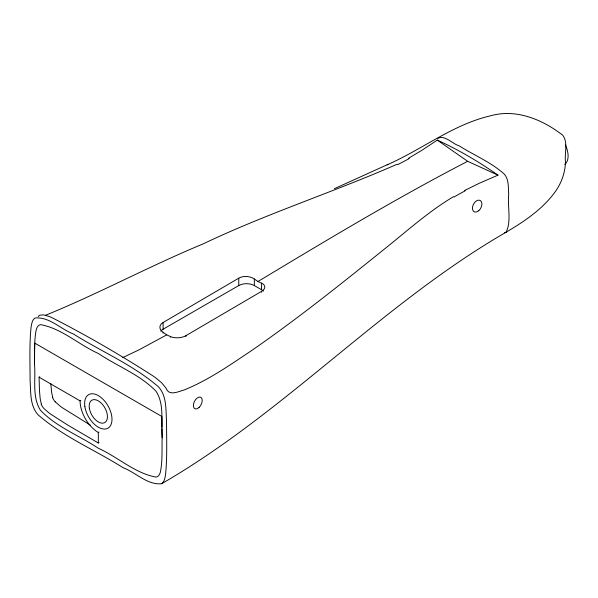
<?xml version="1.0" encoding="UTF-8"?>
<svg xmlns="http://www.w3.org/2000/svg" width="598" height="598" viewBox="0 0 598 598"><rect width="100%" height="100%" fill="white"/><g stroke="black" fill="none" stroke-linecap="round" stroke-linejoin="round"><path stroke-width="0.9" d="M162.133 428.751L162.17 437.736C161.759 449.158 162.693 460.796 160.369 472.061C159.778 474.244 158.552 476.703 156.078 477.099C134.856 473.31 117.671 456.865 98.319 448.268C79.362 435.516 56.578 427.136 40.552 410.4C31.754 396.818 35.962 379.147 34.46 364.003L34.497 355.062M34.46 364.003C34.871 352.581 33.937 340.942 36.261 329.677C36.859 327.495 38.078 325.028 40.552 324.639C61.773 328.422 78.958 344.867 98.319 353.47C117.268 366.223 140.052 374.602 156.078 391.339C164.876 404.921 160.668 422.592 162.17 437.736M34.512 353.62L34.766 343.117L161.864 416.492L162.118 427.293M38.235 316.641L38.549 316.178A13.283 7.669 60 0 1 40.021 315.176L43.654 314.869L49.29 316.529A89.79 51.839 60 0 1 51.936 317.643C86.837 335.471 120.863 355.234 153.821 376.463A97.108 56.063 60 0 1 155.405 377.607L161.595 382.75L165.736 387.751A13.283 7.669 60 0 1 167.208 390.457C171.095 395.495 179.004 391.271 183.915 390.068C208.246 380.268 229.909 365.049 251.609 350.563C297.169 319.063 340.464 284.454 383.58 249.732C406.468 231.553 428.25 211.677 453.478 196.69M437.863 138.347C444.852 134.55 452.604 144.088 459.07 145.777C474.035 155.301 491.108 162.185 504.361 174.168C509.092 179.736 508.18 187.697 508.704 194.47C507.336 206.669 511.634 220.886 506.117 232.203C382.428 303.62 285.373 412.284 161.684 483.7C147.601 485.382 135.641 472.368 123.158 467.726C95.067 450.017 63.5 436.817 38.242 414.967C29.713 405.795 30.909 392.146 30.094 380.605C30.079 362.709 29.272 344.725 31.111 326.889C31.731 323.78 32.098 319.99 34.946 318.031C49.029 316.357 60.989 329.371 73.472 334.005C101.563 351.721 133.13 364.922 158.395 386.771C166.917 395.936 165.721 409.593 166.536 421.134C166.55 439.029 167.358 457.014 165.519 474.849C164.899 477.959 164.532 481.741 161.684 483.7M464.579 190.493L479.417 183.22L497.999 175.154C478.901 161.774 458.494 149.762 437.28 140.096L422.121 150.143L408.636 158.201M261.58 291.368A11.026 5.778 -5.8 0 0 261.565 283.16L257.947 281.509L254.337 278.982A11.026 7.109 4.6 0 0 238.744 278.182L163.112 322.509L163.112 329.221A11.011 6.354 0 0 0 160.795 331.195M257.947 281.509L259.652 280.492C328.123 239.305 396.653 198.073 467.636 161.311L497.999 175.154M505.744 232.428C524.536 221.38 543.335 208.747 556.013 190.635C561.761 182.181 565.207 172.187 565.469 161.938C564.377 153.447 568.339 142.638 562.77 135.238C542.408 119.503 516.141 108.47 490.3 115.863C452.776 124.623 421.926 149.664 387.115 164.801L387.938 164.413L334.424 188.669M41.352 404.173L40.178 398.702L39.483 390.928L39.079 377.203L39.789 376.792M163.112 329.221L238.759 285.552A11.011 6.354 0 0 1 254.337 285.552L261.565 289.724A11.011 6.354 0 0 1 263.412 291.136M39.079 377.203L80.072 400.869L80.782 400.458M99.029 442.587L98.319 442.998L98.319 432.466L99.029 432.055M185.978 335.702A11.033 5.659 -4.3 0 1 170.348 336.517L166.73 334.865L139.125 349.785L122.635 357.641M397.207 164.203C333.123 192.264 266.282 213.778 203.021 243.939C149.679 266.013 98.752 293.618 45.313 315.37M506.117 232.203L504.361 232.704M98.319 442.998L67.791 425.096L50.927 414.302A72.5 41.86 60 0 1 48.363 412.411L43.863 408.404A7.864 4.537 60 0 1 41.24 404.173M90.365 425.156L62.327 407.724A72.5 41.86 60 0 1 59.763 405.825L55.263 401.819M437.28 140.096L467.636 161.311M163.127 322.516A11.033 6.914 5.6 0 0 163.119 332.339L166.73 334.865M52.751 397.588L51.578 392.116L50.852 383.789M261.565 283.16L261.565 289.724M261.565 292.28L261.565 291.361L185.918 335.672L185.918 336.51M254.337 278.982L254.337 285.552M238.759 278.197L238.759 285.552M170.348 336.517L170.348 337.25M163.112 332.339L163.112 333.071M565.327 144.843A19.353 11.175 60 0 1 564.759 164.39M98.319 432.466A25.804 14.898 60 0 1 80.072 400.869M55.24 401.878A7.864 4.537 60 0 1 52.639 397.595M454.061 197.004A272.374 152.154 1.4 0 1 465.162 190.844M409.219 158.522A272.374 152.55 1.6 0 1 397.79 164.57M89.356 408.225A12.902 7.445 60 0 0 104.291 422.808A12.902 7.445 60 0 0 101.301 403.172A12.902 7.445 60 0 0 89.356 408.225M84.879 406.633A19.353 11.175 60 0 0 107.274 428.519A19.353 11.175 60 0 0 102.789 399.053A19.353 11.175 60 0 0 84.879 406.633M199.119 407.417A6.451 3.723 -62.8 0 0 200.801 397.296A6.451 3.723 -62.8 0 0 193.475 404.308A6.451 3.723 -62.8 0 0 199.119 407.417M478.759 210.705A6.436 4.164 -61.9 0 0 480.261 200.457A6.436 4.164 -61.9 0 0 472.487 207.14A6.436 4.164 -61.9 0 0 478.759 210.705"/></g></svg>
